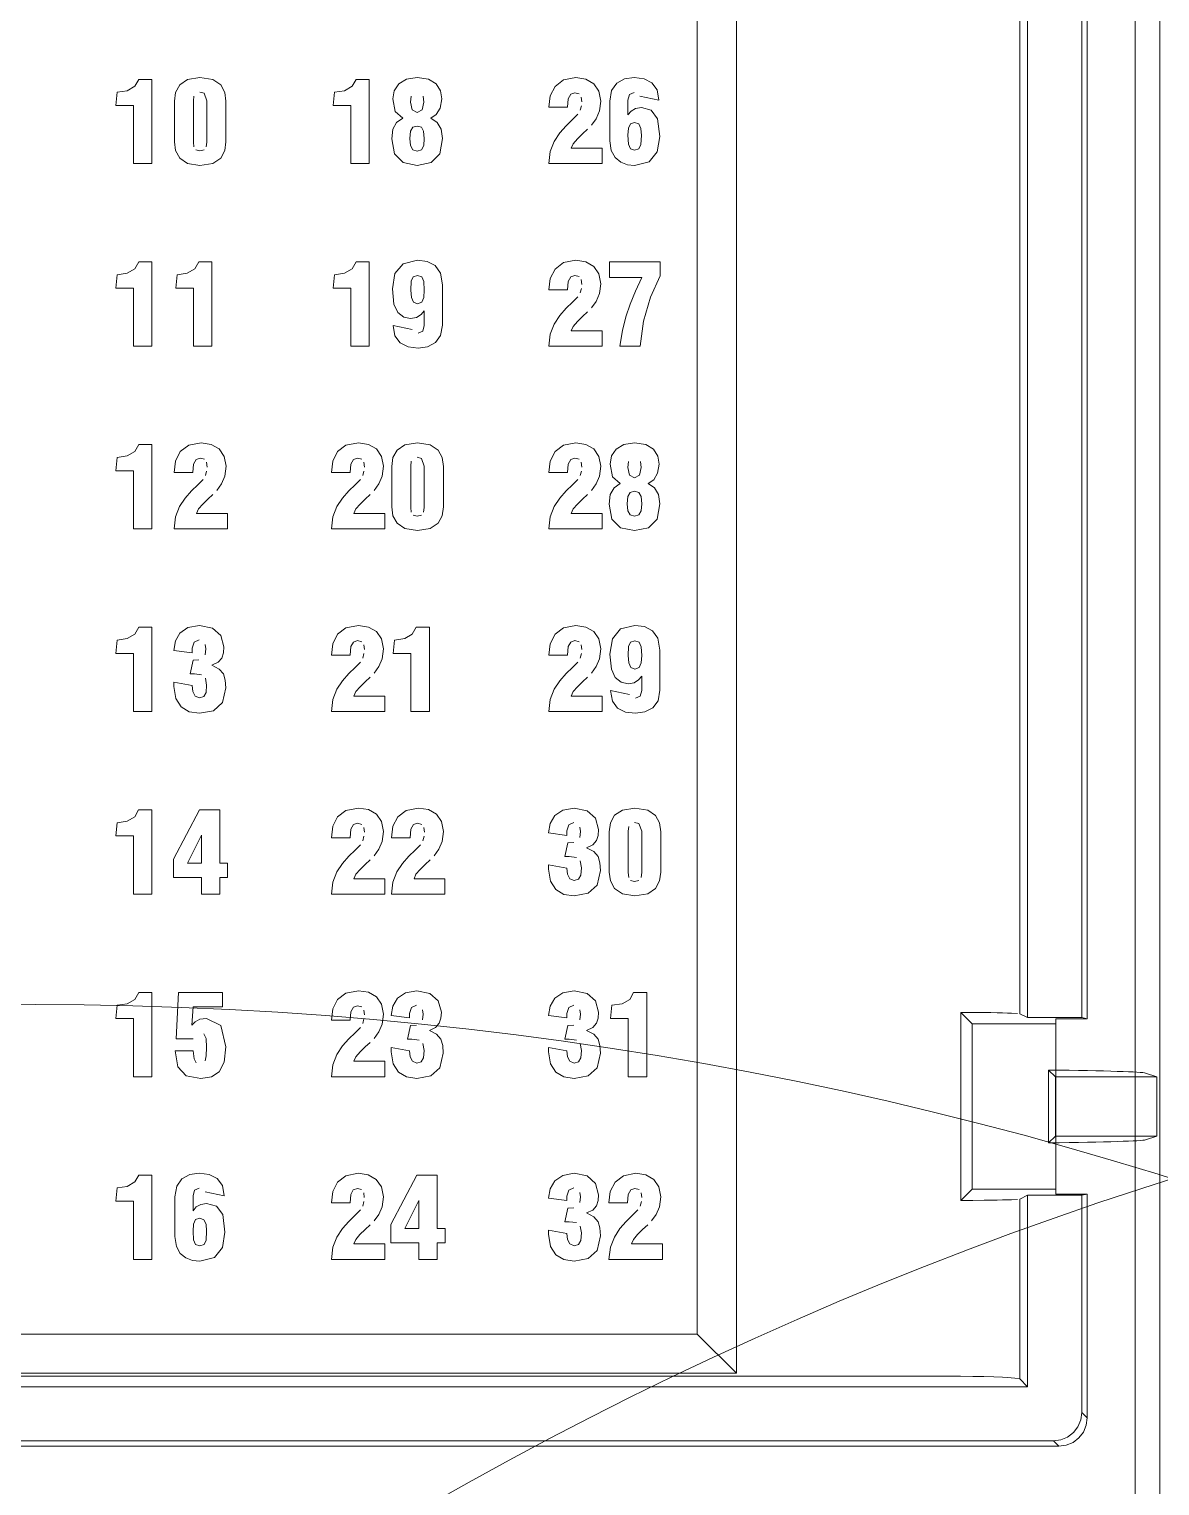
# Model space of a CAD drawing. Header units: millimetres. Extents: x -6000 to 26000, y -6000 to 26000.
# Drawn here: x 139.396 to 142.172, y -4534.939 to -4531.361 of the extents above; entities that cross this region are included whole.
import ezdxf

# ---------------------------------------------------------------- set-up
doc = ezdxf.new("R2010")
doc.units = ezdxf.units.MM
doc.header["$MEASUREMENT"] = 0
doc.layers.add('Чертеж и Рисунок_Ном._пера__7', color=7, linetype='Continuous', lineweight=15)

msp = doc.modelspace()

# ---------------------------------------------------------------- linework, layer by layer
at = {"layer": 'Чертеж и Рисунок_Ном._пера__7', "color": 7, "linetype": 'Continuous', "lineweight": 15}
for p, q in [((142.1117, -4534.9602), (142.1117, -4528.3644)), ((142.1721, -4528.3644), (142.1721, -4534.9602)), ((142.1721, -4528.3644), (142.1721, -4534.9602)), ((142.1721, -4534.9184), (142.1721, -4528.3647)), ((141.8282, -4533.7796), (141.8282, -4529.2135)), ((141.8474, -4533.7892), (141.8474, -4529.2039)), ((141.9801, -4533.7892), (141.9801, -4529.2039)), ((141.9935, -4529.2013), (141.9935, -4533.7919)), ((141.0363, -4534.5664), (141.0363, -4530.6716)), ((141.1327, -4530.768), (141.1327, -4534.6628)), ((141.6834, -4533.7763), (141.7112, -4533.8041)), ((141.6834, -4534.2384), (141.6834, -4533.7763)), ((141.7112, -4534.2105), (141.7112, -4533.8041)), ((141.7112, -4533.8041), (141.917, -4533.8041)), ((141.8474, -4533.7892), (141.8282, -4533.7796)), ((141.9801, -4533.7892), (141.8474, -4533.7892)), ((141.917, -4533.7919), (141.917, -4533.8041)), ((141.9935, -4533.7919), (141.917, -4533.7919)), ((141.917, -4534.2105), (141.917, -4533.8041)), ((141.9935, -4533.7919), (141.9801, -4533.7892)), ((141.899, -4533.9179), (141.899, -4534.0967)), ((141.899, -4533.9179), (141.9157, -4533.9346)), ((141.9157, -4533.9346), (141.9157, -4534.08)), ((142.1648, -4533.9346), (141.9157, -4533.9346)), ((142.1648, -4533.9346), (142.137, -4533.9254)), ((142.1648, -4533.9346), (142.1648, -4534.08)), ((141.899, -4534.0967), (141.9157, -4534.08)), ((141.9157, -4534.08), (142.1648, -4534.08)), ((142.137, -4534.0893), (142.1648, -4534.08)), ((141.6834, -4534.2384), (141.7112, -4534.2105)), ((141.7112, -4534.2105), (141.917, -4534.2105)), ((141.8474, -4534.2255), (141.8282, -4534.235)), ((141.8282, -4534.6767), (141.8282, -4534.235)), ((141.9801, -4534.2255), (141.8474, -4534.2255)), ((141.8474, -4534.6959), (141.8474, -4534.2255)), ((141.917, -4534.2228), (141.917, -4534.2105)), ((141.9935, -4534.2228), (141.917, -4534.2228)), ((141.9935, -4534.2228), (141.9801, -4534.2255)), ((141.9801, -4534.7593), (141.9801, -4534.2255)), ((141.9935, -4534.2228), (141.9935, -4534.7726)), ((137.6648, -4534.5664), (141.0363, -4534.5664)), ((141.0363, -4534.5664), (141.1327, -4534.6628)), ((141.1327, -4534.6628), (137.5684, -4534.6628)), ((136.8537, -4534.6959), (141.8474, -4534.6959)), ((141.6197, -4534.6696), (137.0815, -4534.6696)), ((141.8282, -4534.6767), (141.8474, -4534.6959)), ((141.9935, -4534.7726), (141.9801, -4534.7593)), ((141.9242, -4534.8419), (136.777, -4534.8419)), ((136.7903, -4534.8285), (141.9108, -4534.8285)), ((141.9242, -4534.8419), (141.9108, -4534.8285))]:
    msp.add_line(p, q, dxfattribs=at)
at = {"layer": 'Чертеж и Рисунок_Ном._пера__7', "color": 7, "linetype": 'Continuous', "lineweight": 15, "flags": 128}
for points in [[(139.8153, -4531.4802), (139.7848, -4531.4851)], [(139.847, -4531.4851), (139.8153, -4531.4802)], [(140.3484, -4531.4802), (140.3222, -4531.4844)], [(140.3765, -4531.4845), (140.3484, -4531.4802)], [(140.7379, -4531.4802), (140.7076, -4531.4861)], [(140.7625, -4531.4841), (140.7379, -4531.4802)], [(140.881, -4531.4802), (140.8576, -4531.4836), (140.8386, -4531.4941)], [(140.9056, -4531.4833), (140.881, -4531.4802)], [(140.925, -4531.493), (140.9056, -4531.4833)], [(139.6367, -4531.5124), (139.6118, -4531.5161), (139.6086, -4531.5488), (139.6519, -4531.5488), (139.6519, -4531.6916)], [(139.6554, -4531.5016), (139.6367, -4531.5124)], [(139.6519, -4531.6916), (139.6972, -4531.6916), (139.6972, -4531.4846), (139.6648, -4531.4846), (139.6554, -4531.5016)], [(139.7555, -4531.5166), (139.7525, -4531.5382)], [(139.7656, -4531.4981), (139.7555, -4531.5166)], [(139.7848, -4531.4851), (139.7656, -4531.4981)], [(139.8147, -4531.5158), (139.8253, -4531.5184)], [(139.8253, -4531.5184), (139.8323, -4531.5373), (139.8323, -4531.6389), (139.8308, -4531.6506)], [(139.8665, -4531.4982), (139.847, -4531.4851)], [(139.8764, -4531.5167), (139.8665, -4531.4982)], [(139.8764, -4531.6593), (139.8791, -4531.6377), (139.8791, -4531.5382), (139.8764, -4531.5167)], [(140.1705, -4531.5124), (140.1456, -4531.5161), (140.1423, -4531.5488), (140.1856, -4531.5488), (140.1856, -4531.6916)], [(140.1891, -4531.5016), (140.1705, -4531.5124)], [(140.1856, -4531.6916), (140.231, -4531.6916), (140.231, -4531.4846), (140.1986, -4531.4846), (140.1891, -4531.5016)], [(140.2921, -4531.5124), (140.2884, -4531.5326), (140.2945, -4531.5636)], [(140.3222, -4531.4844), (140.3034, -4531.4957), (140.2921, -4531.5124)], [(140.3952, -4531.4959), (140.3765, -4531.4845)], [(140.4055, -4531.5127), (140.3952, -4531.4959)], [(140.4088, -4531.5326), (140.4055, -4531.5127)], [(140.687, -4531.5019), (140.6753, -4531.5251)], [(140.7076, -4531.4861), (140.687, -4531.5019)], [(140.7256, -4531.521), (140.7358, -4531.5176)], [(140.7358, -4531.5176), (140.7461, -4531.5204)], [(140.782, -4531.4954), (140.7625, -4531.4841)], [(140.7948, -4531.5135), (140.782, -4531.4954)], [(140.7994, -4531.5379), (140.7948, -4531.5135)], [(140.8259, -4531.512), (140.8212, -4531.5379), (140.8212, -4531.6354), (140.8248, -4531.6597)], [(140.8386, -4531.4941), (140.8259, -4531.512)], [(140.8696, -4531.5219), (140.881, -4531.517)], [(140.8956, -4531.5262), (140.9422, -4531.5359), (140.9377, -4531.5103)], [(140.9377, -4531.5103), (140.925, -4531.493)], [(139.7525, -4531.5382), (139.7525, -4531.6377), (139.7555, -4531.6594), (139.7656, -4531.678)], [(139.8004, -4531.6506), (139.7994, -4531.6389), (139.7994, -4531.5373), (139.8004, -4531.5256)], [(140.3361, -4531.5595), (140.3319, -4531.5406), (140.3338, -4531.5262)], [(140.3633, -4531.5262), (140.3652, -4531.5406), (140.361, -4531.5595)], [(140.4052, -4531.5551), (140.4088, -4531.5326)], [(140.6753, -4531.5251), (140.6717, -4531.5529), (140.7176, -4531.5529), (140.7195, -4531.5323), (140.7256, -4531.521)], [(140.7517, -4531.5495), (140.7487, -4531.5606)], [(140.7512, -4531.5281), (140.7526, -4531.5397)], [(140.7963, -4531.5622), (140.7994, -4531.5379)], [(140.866, -4531.5721), (140.866, -4531.5359), (140.8696, -4531.5219)], [(140.8992, -4531.5541), (140.8847, -4531.5566)], [(140.9234, -4531.5606), (140.8992, -4531.5541)], [(140.3131, -4531.5797), (140.2982, -4531.5909), (140.2891, -4531.6073)], [(140.2945, -4531.5636), (140.3131, -4531.5797)], [(140.361, -4531.5595), (140.3484, -4531.5659), (140.3361, -4531.5595)], [(140.382, -4531.5797), (140.3956, -4531.5708)], [(140.3976, -4531.5909), (140.382, -4531.5797)], [(140.3956, -4531.5708), (140.4052, -4531.5551)], [(140.7299, -4531.5834), (140.7146, -4531.5984)], [(140.7429, -4531.5703), (140.7299, -4531.5834)], [(140.7765, -4531.5974), (140.7882, -4531.5813)], [(140.7882, -4531.5813), (140.7963, -4531.5622)], [(140.8847, -4531.5566), (140.8738, -4531.5629), (140.866, -4531.5721)], [(140.866, -4531.6221), (140.8671, -4531.6049), (140.872, -4531.5941), (140.8822, -4531.5903), (140.8926, -4531.5941)], [(140.9387, -4531.5813), (140.9234, -4531.5606)], [(140.9379, -4531.6628), (140.944, -4531.6248), (140.9387, -4531.5813)], [(140.2891, -4531.6073), (140.286, -4531.6307), (140.293, -4531.6676)], [(140.3308, -4531.6301), (140.3323, -4531.612)], [(140.3323, -4531.612), (140.3377, -4531.6022), (140.3484, -4531.5992)], [(140.3484, -4531.5992), (140.359, -4531.6022)], [(140.359, -4531.6022), (140.3645, -4531.6121), (140.3661, -4531.6301)], [(140.4074, -4531.6072), (140.3976, -4531.5909)], [(140.4038, -4531.6675), (140.4108, -4531.6301), (140.4074, -4531.6072)], [(140.699, -4531.616), (140.6852, -4531.637)], [(140.7146, -4531.5984), (140.699, -4531.616)], [(140.7419, -4531.6308), (140.7546, -4531.6185)], [(140.7546, -4531.6185), (140.767, -4531.6071)], [(140.8672, -4531.6438), (140.866, -4531.6221)], [(140.8926, -4531.5941), (140.8978, -4531.6051)], [(140.8978, -4531.6051), (140.8992, -4531.6224)], [(140.8992, -4531.6224), (140.8979, -4531.6443)], [(139.8253, -4531.6579), (139.8147, -4531.6604), (139.8049, -4531.6579)], [(139.8665, -4531.6779), (139.8764, -4531.6593)], [(140.3323, -4531.6473), (140.3308, -4531.6301)], [(140.3377, -4531.6574), (140.3323, -4531.6473)], [(140.3593, -4531.6574), (140.3484, -4531.6607), (140.3377, -4531.6574)], [(140.3647, -4531.6473), (140.3593, -4531.6574)], [(140.3661, -4531.6301), (140.3647, -4531.6473)], [(140.6717, -4531.6916), (140.803, -4531.6916), (140.803, -4531.6536), (140.727, -4531.6536), (140.7318, -4531.6428)], [(140.6754, -4531.662), (140.6717, -4531.6916)], [(140.6852, -4531.637), (140.6754, -4531.662)], [(140.7318, -4531.6428), (140.7419, -4531.6308)], [(140.8248, -4531.6597), (140.8344, -4531.6769)], [(140.8721, -4531.6551), (140.8672, -4531.6438)], [(140.8822, -4531.6583), (140.8721, -4531.6551)], [(140.8928, -4531.6553), (140.8822, -4531.6583)], [(140.8979, -4531.6443), (140.8928, -4531.6553)], [(139.7656, -4531.678), (139.7848, -4531.6911)], [(139.7848, -4531.6911), (139.8153, -4531.696)], [(139.8153, -4531.696), (139.847, -4531.6911)], [(139.847, -4531.6911), (139.8665, -4531.6779)], [(140.293, -4531.6676), (140.3139, -4531.6891)], [(140.3139, -4531.6891), (140.3484, -4531.696)], [(140.3484, -4531.696), (140.3829, -4531.6891)], [(140.3829, -4531.6891), (140.4038, -4531.6675)], [(140.8344, -4531.6769), (140.8483, -4531.6882), (140.8648, -4531.6942), (140.8822, -4531.696)], [(140.8822, -4531.696), (140.9181, -4531.6873)], [(140.9181, -4531.6873), (140.9379, -4531.6628)], [(139.6519, -4532.1402), (139.6972, -4532.1402), (139.6972, -4531.9332), (139.6648, -4531.9332), (139.6554, -4531.9501)], [(139.7994, -4532.1402), (139.8447, -4532.1402), (139.8447, -4531.9332), (139.8123, -4531.9332), (139.8029, -4531.9501)], [(140.1856, -4532.1402), (140.231, -4532.1402), (140.231, -4531.9332), (140.1986, -4531.9332), (140.1891, -4531.9501)], [(140.3493, -4531.9288), (140.3138, -4531.9374), (140.2941, -4531.9616)], [(140.373, -4531.9317), (140.3493, -4531.9288)], [(140.4059, -4531.9604), (140.3925, -4531.9417), (140.373, -4531.9317)], [(140.7076, -4531.9346), (140.687, -4531.9505)], [(140.7379, -4531.9288), (140.7076, -4531.9346)], [(140.7625, -4531.9326), (140.7379, -4531.9288)], [(140.782, -4531.9439), (140.7625, -4531.9326)], [(140.7948, -4531.9621), (140.782, -4531.9439)], [(140.9215, -4532.02), (140.9455, -4531.9676), (140.9455, -4531.9332), (140.8206, -4531.9332), (140.8206, -4531.9712), (140.9004, -4531.9712), (140.8846, -4532.0051)], [(139.6367, -4531.9609), (139.6118, -4531.9647), (139.6086, -4531.9974), (139.6519, -4531.9974), (139.6519, -4532.1402)], [(139.6554, -4531.9501), (139.6367, -4531.9609)], [(139.7842, -4531.9609), (139.7593, -4531.9647), (139.7561, -4531.9974), (139.7994, -4531.9974), (139.7994, -4532.1402)], [(139.8029, -4531.9501), (139.7842, -4531.9609)], [(140.1705, -4531.9609), (140.1456, -4531.9647), (140.1423, -4531.9974), (140.1856, -4531.9974), (140.1856, -4532.1402)], [(140.1891, -4531.9501), (140.1705, -4531.9609)], [(140.2941, -4531.9616), (140.2881, -4531.9994), (140.2916, -4532.0365)], [(140.3328, -4532.0027), (140.334, -4531.9807)], [(140.334, -4531.9807), (140.3389, -4531.9696)], [(140.3389, -4531.9696), (140.3493, -4531.9665)], [(140.3493, -4531.9665), (140.3596, -4531.9697)], [(140.3596, -4531.9697), (140.3647, -4531.981)], [(140.3647, -4531.981), (140.3661, -4532.0027)], [(140.4061, -4532.1138), (140.4108, -4532.0881), (140.4108, -4531.9897), (140.4059, -4531.9604)], [(140.6753, -4531.9736), (140.6717, -4532.0015), (140.7176, -4532.0015), (140.7195, -4531.9808), (140.7256, -4531.9696)], [(140.687, -4531.9505), (140.6753, -4531.9736)], [(140.7256, -4531.9696), (140.7358, -4531.9662)], [(140.7358, -4531.9662), (140.7461, -4531.9689)], [(140.7512, -4531.9766), (140.7526, -4531.9882)], [(140.7994, -4531.9865), (140.7948, -4531.9621)], [(140.3343, -4532.0203), (140.3328, -4532.0027)], [(140.3661, -4532.0027), (140.3647, -4532.0203)], [(140.7429, -4532.0189), (140.7299, -4532.032)], [(140.7517, -4531.998), (140.7487, -4532.0091)], [(140.7882, -4532.0299), (140.7963, -4532.0108)], [(140.7963, -4532.0108), (140.7994, -4531.9865)], [(140.8846, -4532.0051), (140.8714, -4532.0364)], [(140.9045, -4532.0783), (140.9215, -4532.02)], [(140.2916, -4532.0365), (140.3013, -4532.0569)], [(140.3493, -4532.0359), (140.3394, -4532.0318), (140.3343, -4532.0203)], [(140.3596, -4532.0318), (140.3493, -4532.0359)], [(140.3582, -4532.0624), (140.3661, -4532.053), (140.3661, -4532.0889), (140.3623, -4532.1029)], [(140.3647, -4532.0203), (140.3596, -4532.0318)], [(140.7146, -4532.047), (140.699, -4532.0646)], [(140.7299, -4532.032), (140.7146, -4532.047)], [(140.7546, -4532.0671), (140.767, -4532.0556)], [(140.7765, -4532.046), (140.7882, -4532.0299)], [(140.8714, -4532.0364), (140.8607, -4532.0677)], [(140.2895, -4532.0889), (140.2941, -4532.1145), (140.3068, -4532.1318)], [(140.3362, -4532.0987), (140.2895, -4532.0889)], [(140.3013, -4532.0569), (140.3154, -4532.0685)], [(140.3154, -4532.0685), (140.3325, -4532.0722)], [(140.3325, -4532.0722), (140.3472, -4532.0694)], [(140.3472, -4532.0694), (140.3582, -4532.0624)], [(140.6717, -4532.1402), (140.803, -4532.1402), (140.803, -4532.1022), (140.727, -4532.1022), (140.7318, -4532.0913)], [(140.6852, -4532.0856), (140.6754, -4532.1105)], [(140.699, -4532.0646), (140.6852, -4532.0856)], [(140.7318, -4532.0913), (140.7419, -4532.0793)], [(140.7419, -4532.0793), (140.7546, -4532.0671)], [(140.8607, -4532.0677), (140.8523, -4532.1015)], [(140.896, -4532.1402), (140.9045, -4532.0783)], [(140.3623, -4532.1029), (140.3508, -4532.1078)], [(140.3933, -4532.1313), (140.4061, -4532.1138)], [(140.6754, -4532.1105), (140.6717, -4532.1402)], [(140.8523, -4532.1015), (140.8463, -4532.1402), (140.896, -4532.1402)], [(140.3068, -4532.1318), (140.3262, -4532.1415)], [(140.3262, -4532.1415), (140.3508, -4532.1446), (140.3742, -4532.1414)], [(140.3742, -4532.1414), (140.3933, -4532.1313)], [(139.8179, -4532.3773), (139.7876, -4532.3832)], [(139.8425, -4532.3812), (139.8179, -4532.3773)], [(140.2042, -4532.3773), (140.1738, -4532.3832)], [(140.2288, -4532.3812), (140.2042, -4532.3773)], [(140.349, -4532.3773), (140.3186, -4532.3822)], [(140.3807, -4532.3822), (140.349, -4532.3773)], [(140.7379, -4532.3773), (140.7076, -4532.3832)], [(140.7625, -4532.3812), (140.7379, -4532.3773)], [(140.8822, -4532.3773), (140.8559, -4532.3815)], [(140.9102, -4532.3816), (140.8822, -4532.3773)], [(139.6367, -4532.4095), (139.6118, -4532.4133), (139.6086, -4532.4459), (139.6519, -4532.4459), (139.6519, -4532.5887)], [(139.6554, -4532.3987), (139.6367, -4532.4095)], [(139.6519, -4532.5887), (139.6972, -4532.5887), (139.6972, -4532.3817), (139.6648, -4532.3817), (139.6554, -4532.3987)], [(139.767, -4532.399), (139.7553, -4532.4222)], [(139.7876, -4532.3832), (139.767, -4532.399)], [(139.862, -4532.3925), (139.8425, -4532.3812)], [(139.8748, -4532.4106), (139.862, -4532.3925)], [(139.8794, -4532.435), (139.8748, -4532.4106)], [(140.1533, -4532.399), (140.1416, -4532.4222)], [(140.1738, -4532.3832), (140.1533, -4532.399)], [(140.2483, -4532.3925), (140.2288, -4532.3812)], [(140.2611, -4532.4106), (140.2483, -4532.3925)], [(140.2657, -4532.435), (140.2611, -4532.4106)], [(140.2994, -4532.3952), (140.2892, -4532.4137)], [(140.3186, -4532.3822), (140.2994, -4532.3952)], [(140.3484, -4532.413), (140.359, -4532.4155)], [(140.4003, -4532.3953), (140.3807, -4532.3822)], [(140.4102, -4532.4138), (140.4003, -4532.3953)], [(140.687, -4532.399), (140.6753, -4532.4222)], [(140.7076, -4532.3832), (140.687, -4532.399)], [(140.782, -4532.3925), (140.7625, -4532.3812)], [(140.7948, -4532.4106), (140.782, -4532.3925)], [(140.7994, -4532.435), (140.7948, -4532.4106)], [(140.8259, -4532.4095), (140.8221, -4532.4297), (140.8283, -4532.4607)], [(140.8559, -4532.3815), (140.8371, -4532.3928), (140.8259, -4532.4095)], [(140.9289, -4532.393), (140.9102, -4532.3816)], [(140.9393, -4532.4098), (140.9289, -4532.393)], [(140.9425, -4532.4297), (140.9393, -4532.4098)], [(139.7553, -4532.4222), (139.7517, -4532.4501), (139.7976, -4532.4501), (139.7996, -4532.4294), (139.8056, -4532.4181)], [(139.8056, -4532.4181), (139.8159, -4532.4147)], [(139.8159, -4532.4147), (139.8261, -4532.4175)], [(139.8317, -4532.4466), (139.8287, -4532.4577)], [(139.8312, -4532.4252), (139.8326, -4532.4368)], [(139.8763, -4532.4593), (139.8794, -4532.435)], [(140.1416, -4532.4222), (140.1379, -4532.4501), (140.1838, -4532.4501), (140.1858, -4532.4294), (140.1919, -4532.4181)], [(140.1919, -4532.4181), (140.2021, -4532.4147)], [(140.2021, -4532.4147), (140.2124, -4532.4175)], [(140.218, -4532.4466), (140.215, -4532.4577)], [(140.2175, -4532.4252), (140.2189, -4532.4368)], [(140.2626, -4532.4593), (140.2657, -4532.435)], [(140.2892, -4532.4137), (140.2863, -4532.4353)], [(140.2863, -4532.4353), (140.2863, -4532.5349), (140.2892, -4532.5565), (140.2994, -4532.5751)], [(140.3342, -4532.5477), (140.3331, -4532.536), (140.3331, -4532.4345), (140.3342, -4532.4227)], [(140.359, -4532.4155), (140.3661, -4532.4345), (140.3661, -4532.536), (140.3645, -4532.5477)], [(140.4102, -4532.5564), (140.4129, -4532.5349), (140.4129, -4532.4353), (140.4102, -4532.4138)], [(140.6753, -4532.4222), (140.6717, -4532.4501), (140.7176, -4532.4501), (140.7195, -4532.4294), (140.7256, -4532.4181)], [(140.7256, -4532.4181), (140.7358, -4532.4147)], [(140.7358, -4532.4147), (140.7461, -4532.4175)], [(140.7517, -4532.4466), (140.7487, -4532.4577)], [(140.7512, -4532.4252), (140.7526, -4532.4368)], [(140.7963, -4532.4593), (140.7994, -4532.435)], [(140.8698, -4532.4566), (140.8657, -4532.4377), (140.8676, -4532.4233)], [(140.8971, -4532.4233), (140.8989, -4532.4377), (140.8948, -4532.4566)], [(140.9389, -4532.4522), (140.9425, -4532.4297)], [(139.81, -4532.4805), (139.7947, -4532.4955)], [(139.8229, -4532.4674), (139.81, -4532.4805)], [(139.8565, -4532.4945), (139.8682, -4532.4784)], [(139.8682, -4532.4784), (139.8763, -4532.4593)], [(140.1962, -4532.4805), (140.1809, -4532.4955)], [(140.2092, -4532.4674), (140.1962, -4532.4805)], [(140.2427, -4532.4945), (140.2545, -4532.4784)], [(140.2545, -4532.4784), (140.2626, -4532.4593)], [(140.7299, -4532.4805), (140.7146, -4532.4955)], [(140.7429, -4532.4674), (140.7299, -4532.4805)], [(140.7765, -4532.4945), (140.7882, -4532.4784)], [(140.7882, -4532.4784), (140.7963, -4532.4593)], [(140.8468, -4532.4769), (140.832, -4532.488), (140.8228, -4532.5044)], [(140.8283, -4532.4607), (140.8468, -4532.4769)], [(140.8948, -4532.4566), (140.8822, -4532.463), (140.8698, -4532.4566)], [(140.9157, -4532.4769), (140.9294, -4532.468)], [(140.9313, -4532.488), (140.9157, -4532.4769)], [(140.9294, -4532.468), (140.9389, -4532.4522)], [(139.779, -4532.5132), (139.7652, -4532.5341)], [(139.7947, -4532.4955), (139.779, -4532.5132)], [(139.8219, -4532.5279), (139.8346, -4532.5157)], [(139.8346, -4532.5157), (139.847, -4532.5042)], [(140.1652, -4532.5132), (140.1515, -4532.5341)], [(140.1809, -4532.4955), (140.1652, -4532.5132)], [(140.2082, -4532.5279), (140.2208, -4532.5157)], [(140.2208, -4532.5157), (140.2333, -4532.5042)], [(140.699, -4532.5132), (140.6852, -4532.5341)], [(140.7146, -4532.4955), (140.699, -4532.5132)], [(140.7419, -4532.5279), (140.7546, -4532.5157)], [(140.7546, -4532.5157), (140.767, -4532.5042)], [(140.8228, -4532.5044), (140.8198, -4532.5278), (140.8268, -4532.5647)], [(140.8645, -4532.5272), (140.866, -4532.5091)], [(140.866, -4532.5091), (140.8714, -4532.4993), (140.8822, -4532.4963)], [(140.8822, -4532.4963), (140.8928, -4532.4993)], [(140.8928, -4532.4993), (140.8983, -4532.5092), (140.8998, -4532.5272)], [(140.9411, -4532.5043), (140.9313, -4532.488)], [(140.9376, -4532.5646), (140.9446, -4532.5272), (140.9411, -4532.5043)], [(139.7517, -4532.5887), (139.883, -4532.5887), (139.883, -4532.5508), (139.807, -4532.5508), (139.8118, -4532.5399)], [(139.7652, -4532.5341), (139.7554, -4532.5591)], [(139.8118, -4532.5399), (139.8219, -4532.5279)], [(140.1379, -4532.5887), (140.2692, -4532.5887), (140.2692, -4532.5508), (140.1933, -4532.5508), (140.1981, -4532.5399)], [(140.1515, -4532.5341), (140.1416, -4532.5591)], [(140.1981, -4532.5399), (140.2082, -4532.5279)], [(140.359, -4532.555), (140.3484, -4532.5575), (140.3387, -4532.555)], [(140.4003, -4532.575), (140.4102, -4532.5564)], [(140.6717, -4532.5887), (140.803, -4532.5887), (140.803, -4532.5508), (140.727, -4532.5508), (140.7318, -4532.5399)], [(140.6852, -4532.5341), (140.6754, -4532.5591)], [(140.7318, -4532.5399), (140.7419, -4532.5279)], [(140.866, -4532.5444), (140.8645, -4532.5272)], [(140.8714, -4532.5545), (140.866, -4532.5444)], [(140.893, -4532.5545), (140.8822, -4532.5578), (140.8714, -4532.5545)], [(140.8984, -4532.5444), (140.893, -4532.5545)], [(140.8998, -4532.5272), (140.8984, -4532.5444)], [(139.7554, -4532.5591), (139.7517, -4532.5887)], [(140.1416, -4532.5591), (140.1379, -4532.5887)], [(140.2994, -4532.5751), (140.3186, -4532.5882)], [(140.3186, -4532.5882), (140.349, -4532.5931)], [(140.349, -4532.5931), (140.3807, -4532.5882)], [(140.3807, -4532.5882), (140.4003, -4532.575)], [(140.6754, -4532.5591), (140.6717, -4532.5887)], [(140.8268, -4532.5647), (140.8477, -4532.5862)], [(140.8477, -4532.5862), (140.8822, -4532.5931)], [(140.8822, -4532.5931), (140.9167, -4532.5862)], [(140.9167, -4532.5862), (140.9376, -4532.5646)], [(139.6519, -4533.0373), (139.6972, -4533.0373), (139.6972, -4532.8303), (139.6648, -4532.8303), (139.6554, -4532.8472)], [(139.7858, -4532.8309), (139.7662, -4532.8445)], [(139.8144, -4532.8259), (139.7858, -4532.8309)], [(139.8457, -4532.8326), (139.8144, -4532.8259)], [(139.8666, -4532.8509), (139.8457, -4532.8326)], [(140.1738, -4532.8317), (140.1533, -4532.8476)], [(140.2042, -4532.8259), (140.1738, -4532.8317)], [(140.2288, -4532.8298), (140.2042, -4532.8259)], [(140.2483, -4532.8411), (140.2288, -4532.8298)], [(140.2611, -4532.8592), (140.2483, -4532.8411)], [(140.3331, -4533.0373), (140.3785, -4533.0373), (140.3785, -4532.8303), (140.3461, -4532.8303), (140.3366, -4532.8472)], [(140.7076, -4532.8317), (140.687, -4532.8476)], [(140.7379, -4532.8259), (140.7076, -4532.8317)], [(140.7625, -4532.8298), (140.7379, -4532.8259)], [(140.782, -4532.8411), (140.7625, -4532.8298)], [(140.7948, -4532.8592), (140.782, -4532.8411)], [(140.883, -4532.8259), (140.8475, -4532.8345), (140.8279, -4532.8587)], [(140.9067, -4532.8288), (140.883, -4532.8259)], [(140.9396, -4532.8575), (140.9263, -4532.8388), (140.9067, -4532.8288)], [(139.6367, -4532.858), (139.6118, -4532.8618), (139.6086, -4532.8945), (139.6519, -4532.8945), (139.6519, -4533.0373)], [(139.6554, -4532.8472), (139.6367, -4532.858)], [(139.7662, -4532.8445), (139.755, -4532.864), (139.7514, -4532.8871), (139.7961, -4532.893)], [(139.7961, -4532.893), (139.7961, -4532.8818), (139.8008, -4532.867)], [(139.8008, -4532.867), (139.8135, -4532.8615)], [(139.8278, -4532.8729), (139.8294, -4532.8836), (139.8278, -4532.8979)], [(139.8741, -4532.8786), (139.8666, -4532.8509)], [(139.873, -4532.8931), (139.8741, -4532.8786)], [(140.1416, -4532.8707), (140.1379, -4532.8986), (140.1838, -4532.8986), (140.1858, -4532.878), (140.1919, -4532.8667)], [(140.1533, -4532.8476), (140.1416, -4532.8707)], [(140.1919, -4532.8667), (140.2021, -4532.8633)], [(140.2021, -4532.8633), (140.2124, -4532.866)], [(140.2175, -4532.8737), (140.2189, -4532.8854)], [(140.2657, -4532.8836), (140.2611, -4532.8592)], [(140.318, -4532.858), (140.2931, -4532.8618), (140.2898, -4532.8945), (140.3331, -4532.8945), (140.3331, -4533.0373)], [(140.3366, -4532.8472), (140.318, -4532.858)], [(140.6753, -4532.8707), (140.6717, -4532.8986), (140.7176, -4532.8986), (140.7195, -4532.878), (140.7256, -4532.8667)], [(140.687, -4532.8476), (140.6753, -4532.8707)], [(140.7256, -4532.8667), (140.7358, -4532.8633)], [(140.7358, -4532.8633), (140.7461, -4532.866)], [(140.7512, -4532.8737), (140.7526, -4532.8854)], [(140.7994, -4532.8836), (140.7948, -4532.8592)], [(140.8279, -4532.8587), (140.8218, -4532.8966), (140.8253, -4532.9336)], [(140.8666, -4532.8998), (140.8677, -4532.8779)], [(140.8677, -4532.8779), (140.8726, -4532.8667)], [(140.8726, -4532.8667), (140.883, -4532.8636)], [(140.883, -4532.8636), (140.8933, -4532.8668)], [(140.8933, -4532.8668), (140.8984, -4532.8781)], [(140.8984, -4532.8781), (140.8998, -4532.8998)], [(140.9399, -4533.0109), (140.9446, -4532.9852), (140.9446, -4532.8868), (140.9396, -4532.8575)], [(139.8128, -4532.9105), (139.7985, -4532.9116), (139.7914, -4532.9448), (139.8017, -4532.9448), (139.8194, -4532.9471)], [(139.8597, -4532.9163), (139.8687, -4532.9059)], [(139.8687, -4532.9059), (139.873, -4532.8931)], [(140.218, -4532.8951), (140.215, -4532.9062)], [(140.2545, -4532.927), (140.2626, -4532.9079)], [(140.2626, -4532.9079), (140.2657, -4532.8836)], [(140.7517, -4532.8951), (140.7487, -4532.9062)], [(140.7882, -4532.927), (140.7963, -4532.9079)], [(140.7963, -4532.9079), (140.7994, -4532.8836)], [(140.868, -4532.9174), (140.8666, -4532.8998)], [(140.8998, -4532.8998), (140.8984, -4532.9174)], [(139.8447, -4532.9233), (139.8597, -4532.9163)], [(139.8624, -4532.933), (139.8447, -4532.9233)], [(139.8727, -4532.945), (139.8624, -4532.933)], [(139.8774, -4532.9603), (139.8727, -4532.945)], [(140.1809, -4532.9441), (140.1652, -4532.9617)], [(140.1962, -4532.9291), (140.1809, -4532.9441)], [(140.2092, -4532.916), (140.1962, -4532.9291)], [(140.2427, -4532.9431), (140.2545, -4532.927)], [(140.7146, -4532.9441), (140.699, -4532.9617)], [(140.7299, -4532.9291), (140.7146, -4532.9441)], [(140.7429, -4532.916), (140.7299, -4532.9291)], [(140.7765, -4532.9431), (140.7882, -4532.927)], [(140.8253, -4532.9336), (140.835, -4532.9541)], [(140.883, -4532.9331), (140.8731, -4532.9289), (140.868, -4532.9174)], [(140.8933, -4532.9289), (140.883, -4532.9331)], [(140.892, -4532.9596), (140.8998, -4532.9501), (140.8998, -4532.9861), (140.896, -4533)], [(140.8984, -4532.9174), (140.8933, -4532.9289)], [(139.7977, -4532.9883), (139.7961, -4532.9734), (139.7514, -4532.9654), (139.7514, -4532.9757), (139.756, -4533.0054)], [(139.8317, -4532.9725), (139.8302, -4532.9907), (139.8246, -4533.0007)], [(139.8289, -4532.9555), (139.8317, -4532.9725)], [(139.8707, -4533.0151), (139.8786, -4532.9793)], [(139.8786, -4532.9793), (139.8774, -4532.9603)], [(140.1515, -4532.9827), (140.1416, -4533.0076)], [(140.1652, -4532.9617), (140.1515, -4532.9827)], [(140.1981, -4532.9885), (140.2082, -4532.9764)], [(140.2082, -4532.9764), (140.2208, -4532.9642)], [(140.2208, -4532.9642), (140.2333, -4532.9527)], [(140.6852, -4532.9827), (140.6754, -4533.0076)], [(140.699, -4532.9617), (140.6852, -4532.9827)], [(140.7318, -4532.9885), (140.7419, -4532.9764)], [(140.7419, -4532.9764), (140.7546, -4532.9642)], [(140.7546, -4532.9642), (140.767, -4532.9527)], [(140.8233, -4532.9861), (140.8278, -4533.0116), (140.8405, -4533.0289)], [(140.8699, -4532.9958), (140.8233, -4532.9861)], [(140.835, -4532.9541), (140.8491, -4532.9656)], [(140.8491, -4532.9656), (140.8663, -4532.9693)], [(140.8663, -4532.9693), (140.881, -4532.9665)], [(140.881, -4532.9665), (140.892, -4532.9596)], [(139.756, -4533.0054), (139.769, -4533.0259)], [(139.8033, -4532.9994), (139.7977, -4532.9883)], [(139.8138, -4533.0037), (139.8033, -4532.9994)], [(139.8246, -4533.0007), (139.8138, -4533.0037)], [(139.8485, -4533.0353), (139.8707, -4533.0151)], [(140.1379, -4533.0373), (140.2692, -4533.0373), (140.2692, -4532.9993), (140.1933, -4532.9993), (140.1981, -4532.9885)], [(140.1416, -4533.0076), (140.1379, -4533.0373)], [(140.6717, -4533.0373), (140.803, -4533.0373), (140.803, -4532.9993), (140.727, -4532.9993), (140.7318, -4532.9885)], [(140.6754, -4533.0076), (140.6717, -4533.0373)], [(140.896, -4533), (140.8845, -4533.0049)], [(140.927, -4533.0285), (140.9399, -4533.0109)], [(139.769, -4533.0259), (139.7888, -4533.0379)], [(139.7888, -4533.0379), (139.8138, -4533.0417)], [(139.8138, -4533.0417), (139.8485, -4533.0353)], [(140.8405, -4533.0289), (140.8599, -4533.0387)], [(140.8599, -4533.0387), (140.8845, -4533.0417), (140.9079, -4533.0385)], [(140.9079, -4533.0385), (140.927, -4533.0285)], [(139.6366, -4533.3066), (139.6117, -4533.3104), (139.6084, -4533.343), (139.6517, -4533.343), (139.6517, -4533.4858)], [(139.6552, -4533.2958), (139.6366, -4533.3066)], [(139.6517, -4533.4858), (139.697, -4533.4858), (139.697, -4533.2789), (139.6647, -4533.2789), (139.6552, -4533.2958)], [(140.1533, -4533.2961), (140.1416, -4533.3193)], [(140.1738, -4533.2803), (140.1533, -4533.2961)], [(140.2042, -4533.2744), (140.1738, -4533.2803)], [(140.2288, -4533.2783), (140.2042, -4533.2744)], [(140.2483, -4533.2896), (140.2288, -4533.2783)], [(140.2611, -4533.3077), (140.2483, -4533.2896)], [(140.2657, -4533.3321), (140.2611, -4533.3077)], [(140.3008, -4533.2961), (140.2891, -4533.3193)], [(140.3213, -4533.2803), (140.3008, -4533.2961)], [(140.3517, -4533.2744), (140.3213, -4533.2803)], [(140.3763, -4533.2783), (140.3517, -4533.2744)], [(140.3958, -4533.2896), (140.3763, -4533.2783)], [(140.4086, -4533.3077), (140.3958, -4533.2896)], [(140.4132, -4533.3321), (140.4086, -4533.3077)], [(140.6862, -4533.293), (140.6749, -4533.3126), (140.6714, -4533.3357), (140.7161, -4533.3416)], [(140.7058, -4533.2795), (140.6862, -4533.293)], [(140.7344, -4533.2744), (140.7058, -4533.2795)], [(140.7657, -4533.2811), (140.7344, -4533.2744)], [(140.7866, -4533.2995), (140.7657, -4533.2811)], [(140.7941, -4533.3272), (140.7866, -4533.2995)], [(140.8331, -4533.2923), (140.823, -4533.3109)], [(140.8523, -4533.2793), (140.8331, -4533.2923)], [(140.8828, -4533.2744), (140.8523, -4533.2793)], [(140.9145, -4533.2794), (140.8828, -4533.2744)], [(140.934, -4533.2924), (140.9145, -4533.2794)], [(140.9439, -4533.3109), (140.934, -4533.2924)], [(140.1416, -4533.3193), (140.1379, -4533.3472), (140.1838, -4533.3472), (140.1858, -4533.3265), (140.1919, -4533.3152)], [(140.1919, -4533.3152), (140.2021, -4533.3118)], [(140.2021, -4533.3118), (140.2124, -4533.3146)], [(140.218, -4533.3437), (140.215, -4533.3548)], [(140.2175, -4533.3223), (140.2189, -4533.3339)], [(140.2626, -4533.3564), (140.2657, -4533.3321)], [(140.2891, -4533.3193), (140.2854, -4533.3472), (140.3313, -4533.3472), (140.3333, -4533.3265), (140.3394, -4533.3152)], [(140.3394, -4533.3152), (140.3496, -4533.3118)], [(140.3496, -4533.3118), (140.3599, -4533.3146)], [(140.3655, -4533.3437), (140.3625, -4533.3548)], [(140.365, -4533.3223), (140.3664, -4533.3339)], [(140.4101, -4533.3564), (140.4132, -4533.3321)], [(140.7161, -4533.3416), (140.7161, -4533.3304), (140.7208, -4533.3156)], [(140.7208, -4533.3156), (140.7335, -4533.3101)], [(140.7478, -4533.3215), (140.7494, -4533.3321), (140.7478, -4533.3465)], [(140.7887, -4533.3545), (140.793, -4533.3416)], [(140.793, -4533.3416), (140.7941, -4533.3272)], [(140.823, -4533.3109), (140.82, -4533.3325)], [(140.82, -4533.3325), (140.82, -4533.432), (140.823, -4533.4536), (140.8331, -4533.4722)], [(140.8679, -4533.4449), (140.8669, -4533.4331), (140.8669, -4533.3316), (140.8679, -4533.3198)], [(140.8822, -4533.3101), (140.8928, -4533.3126)], [(140.8928, -4533.3126), (140.8998, -4533.3316), (140.8998, -4533.4331), (140.8983, -4533.4449)], [(140.9439, -4533.4535), (140.9466, -4533.432), (140.9466, -4533.3325), (140.9439, -4533.3109)], [(140.1962, -4533.3776), (140.1809, -4533.3927)], [(140.2092, -4533.3645), (140.1962, -4533.3776)], [(140.2427, -4533.3916), (140.2545, -4533.3755)], [(140.2545, -4533.3755), (140.2626, -4533.3564)], [(140.3437, -4533.3776), (140.3284, -4533.3927)], [(140.3567, -4533.3645), (140.3437, -4533.3776)], [(140.3902, -4533.3916), (140.402, -4533.3755)], [(140.402, -4533.3755), (140.4101, -4533.3564)], [(140.7328, -4533.3591), (140.7185, -4533.3601), (140.7114, -4533.3934), (140.7217, -4533.3934), (140.7394, -4533.3956)], [(140.7647, -4533.3719), (140.7797, -4533.3649)], [(140.7824, -4533.3815), (140.7647, -4533.3719)], [(140.7797, -4533.3649), (140.7887, -4533.3545)], [(140.1652, -4533.4103), (140.1515, -4533.4312)], [(140.1809, -4533.3927), (140.1652, -4533.4103)], [(140.2082, -4533.425), (140.2208, -4533.4128)], [(140.2208, -4533.4128), (140.2333, -4533.4013)], [(140.3127, -4533.4103), (140.299, -4533.4312)], [(140.3284, -4533.3927), (140.3127, -4533.4103)], [(140.3557, -4533.425), (140.3683, -4533.4128)], [(140.3683, -4533.4128), (140.3808, -4533.4013)], [(140.7177, -4533.4369), (140.7161, -4533.422), (140.6714, -4533.414), (140.6714, -4533.4243), (140.676, -4533.454)], [(140.7489, -4533.4041), (140.7517, -4533.4211)], [(140.7927, -4533.3936), (140.7824, -4533.3815)], [(140.7974, -4533.4088), (140.7927, -4533.3936)], [(140.7986, -4533.4278), (140.7974, -4533.4088)], [(140.1379, -4533.4858), (140.2692, -4533.4858), (140.2692, -4533.4479), (140.1933, -4533.4479), (140.1981, -4533.437)], [(140.1515, -4533.4312), (140.1416, -4533.4562)], [(140.1981, -4533.437), (140.2082, -4533.425)], [(140.2854, -4533.4858), (140.4167, -4533.4858), (140.4167, -4533.4479), (140.3408, -4533.4479), (140.3456, -4533.437)], [(140.299, -4533.4312), (140.2891, -4533.4562)], [(140.3456, -4533.437), (140.3557, -4533.425)], [(140.7233, -4533.448), (140.7177, -4533.4369)], [(140.7338, -4533.4523), (140.7233, -4533.448)], [(140.7446, -4533.4492), (140.7338, -4533.4523)], [(140.7517, -4533.4211), (140.7502, -4533.4392), (140.7446, -4533.4492)], [(140.7907, -4533.4637), (140.7986, -4533.4278)], [(140.1416, -4533.4562), (140.1379, -4533.4858)], [(140.2891, -4533.4562), (140.2854, -4533.4858)], [(140.676, -4533.454), (140.689, -4533.4745)], [(140.689, -4533.4745), (140.7088, -4533.4864)], [(140.7088, -4533.4864), (140.7338, -4533.4902)], [(140.7338, -4533.4902), (140.7685, -4533.4839)], [(140.7685, -4533.4839), (140.7907, -4533.4637)], [(140.8331, -4533.4722), (140.8523, -4533.4854)], [(140.8523, -4533.4854), (140.8828, -4533.4902)], [(140.8928, -4533.4521), (140.8822, -4533.4546), (140.8724, -4533.4521)], [(140.8828, -4533.4902), (140.9145, -4533.4853)], [(140.9145, -4533.4853), (140.934, -4533.4722)], [(140.934, -4533.4722), (140.9439, -4533.4535)], [(139.6519, -4533.9344), (139.6972, -4533.9344), (139.6972, -4533.7274), (139.6648, -4533.7274), (139.6554, -4533.7443)], [(139.7988, -4533.7627), (139.8709, -4533.7627), (139.8709, -4533.7274), (139.7626, -4533.7274), (139.7567, -4533.8414), (139.7988, -4533.8414)], [(140.1738, -4533.7288), (140.1533, -4533.7447)], [(140.2042, -4533.723), (140.1738, -4533.7288)], [(140.2288, -4533.7269), (140.2042, -4533.723)], [(140.2483, -4533.7382), (140.2288, -4533.7269)], [(140.3195, -4533.7281), (140.2999, -4533.7416)], [(140.3481, -4533.723), (140.3195, -4533.7281)], [(140.3794, -4533.7297), (140.3481, -4533.723)], [(140.4003, -4533.748), (140.3794, -4533.7297)], [(140.7058, -4533.7281), (140.6862, -4533.7416)], [(140.7344, -4533.723), (140.7058, -4533.7281)], [(140.7657, -4533.7297), (140.7344, -4533.723)], [(140.7866, -4533.748), (140.7657, -4533.7297)], [(140.8669, -4533.9344), (140.9122, -4533.9344), (140.9122, -4533.7274), (140.8798, -4533.7274), (140.8704, -4533.7443)], [(139.6367, -4533.7551), (139.6118, -4533.7589), (139.6086, -4533.7916), (139.6519, -4533.7916), (139.6519, -4533.9344)], [(139.6554, -4533.7443), (139.6367, -4533.7551)], [(139.8033, -4533.7993), (139.7949, -4533.8075), (139.7988, -4533.7627)], [(140.1416, -4533.7679), (140.1379, -4533.7957), (140.1838, -4533.7957), (140.1858, -4533.7751), (140.1919, -4533.7638)], [(140.1533, -4533.7447), (140.1416, -4533.7679)], [(140.1919, -4533.7638), (140.2021, -4533.7604)], [(140.2021, -4533.7604), (140.2124, -4533.7631)], [(140.2175, -4533.7708), (140.2189, -4533.7825)], [(140.2611, -4533.7563), (140.2483, -4533.7382)], [(140.2657, -4533.7807), (140.2611, -4533.7563)], [(140.2999, -4533.7416), (140.2887, -4533.7611), (140.2851, -4533.7842), (140.3299, -4533.7901)], [(140.3299, -4533.7901), (140.3299, -4533.7789), (140.3346, -4533.7641)], [(140.3346, -4533.7641), (140.3472, -4533.7586)], [(140.3616, -4533.77), (140.3631, -4533.7807), (140.3615, -4533.795)], [(140.4079, -4533.7757), (140.4003, -4533.748)], [(140.6862, -4533.7416), (140.6749, -4533.7611), (140.6714, -4533.7842), (140.7161, -4533.7901)], [(140.7161, -4533.7901), (140.7161, -4533.7789), (140.7208, -4533.7641)], [(140.7208, -4533.7641), (140.7335, -4533.7586)], [(140.7478, -4533.77), (140.7494, -4533.7807), (140.7478, -4533.795)], [(140.7941, -4533.7757), (140.7866, -4533.748)], [(140.8517, -4533.7551), (140.8268, -4533.7589), (140.8236, -4533.7916), (140.8669, -4533.7916), (140.8669, -4533.9344)], [(140.8704, -4533.7443), (140.8517, -4533.7551)], [(139.8312, -4533.791), (139.8147, -4533.7933), (139.8033, -4533.7993)], [(139.8666, -4533.8087), (139.8312, -4533.791)], [(139.8745, -4533.8982), (139.8786, -4533.8608), (139.8666, -4533.8087)], [(140.218, -4533.7922), (140.215, -4533.8033)], [(140.2545, -4533.8241), (140.2626, -4533.805)], [(140.2626, -4533.805), (140.2657, -4533.7807)], [(140.3466, -4533.8076), (140.3322, -4533.8087), (140.3252, -4533.8419), (140.3355, -4533.8419), (140.3532, -4533.8442)], [(140.3935, -4533.8134), (140.4025, -4533.803)], [(140.4025, -4533.803), (140.4068, -4533.7902)], [(140.4068, -4533.7902), (140.4079, -4533.7757)], [(140.7328, -4533.8076), (140.7185, -4533.8087), (140.7114, -4533.8419), (140.7217, -4533.8419), (140.7394, -4533.8442)], [(140.7797, -4533.8134), (140.7887, -4533.803)], [(140.7887, -4533.803), (140.793, -4533.7902)], [(140.793, -4533.7902), (140.7941, -4533.7757)], [(141.6834, -4533.7763), (141.7129, -4533.7765), (141.7403, -4533.7768), (141.7571, -4533.777), (141.7724, -4533.7773), (141.7861, -4533.7775), (141.7981, -4533.7779), (141.8082, -4533.7782), (141.8224, -4533.7789)], [(139.8247, -4533.8292), (139.8301, -4533.8405)], [(139.8301, -4533.8405), (139.8317, -4533.8626), (139.8308, -4533.883)], [(140.1809, -4533.8412), (140.1652, -4533.8588)], [(140.1962, -4533.8262), (140.1809, -4533.8412)], [(140.2092, -4533.8131), (140.1962, -4533.8262)], [(140.2427, -4533.8402), (140.2545, -4533.8241)], [(140.3785, -4533.8205), (140.3935, -4533.8134)], [(140.3962, -4533.8301), (140.3785, -4533.8205)], [(140.4064, -4533.8421), (140.3962, -4533.8301)], [(140.4112, -4533.8574), (140.4064, -4533.8421)], [(140.7647, -4533.8205), (140.7797, -4533.8134)], [(140.7824, -4533.8301), (140.7647, -4533.8205)], [(140.7927, -4533.8421), (140.7824, -4533.8301)], [(140.7974, -4533.8574), (140.7927, -4533.8421)], [(139.8007, -4533.8904), (139.7988, -4533.8708), (139.7543, -4533.8708), (139.7607, -4533.9099)], [(140.1515, -4533.8798), (140.1416, -4533.9048)], [(140.1652, -4533.8588), (140.1515, -4533.8798)], [(140.1981, -4533.8856), (140.2082, -4533.8736)], [(140.2082, -4533.8736), (140.2208, -4533.8613)], [(140.2208, -4533.8613), (140.2333, -4533.8499)], [(140.3315, -4533.8854), (140.3299, -4533.8705), (140.2851, -4533.8626), (140.2851, -4533.8729), (140.2898, -4533.9026)], [(140.3655, -4533.8696), (140.3639, -4533.8878), (140.3583, -4533.8978)], [(140.3627, -4533.8526), (140.3655, -4533.8696)], [(140.4045, -4533.9122), (140.4123, -4533.8764)], [(140.4123, -4533.8764), (140.4112, -4533.8574)], [(140.7177, -4533.8854), (140.7161, -4533.8705), (140.6714, -4533.8626), (140.6714, -4533.8729), (140.676, -4533.9026)], [(140.7517, -4533.8696), (140.7502, -4533.8878), (140.7446, -4533.8978)], [(140.7489, -4533.8526), (140.7517, -4533.8696)], [(140.7907, -4533.9122), (140.7986, -4533.8764)], [(140.7986, -4533.8764), (140.7974, -4533.8574)], [(139.7607, -4533.9099), (139.7811, -4533.9319)], [(139.8062, -4533.9006), (139.8007, -4533.8904)], [(139.8308, -4533.883), (139.828, -4533.8955)], [(139.8627, -4533.9222), (139.8745, -4533.8982)], [(140.1379, -4533.9344), (140.2692, -4533.9344), (140.2692, -4533.8964), (140.1933, -4533.8964), (140.1981, -4533.8856)], [(140.1416, -4533.9048), (140.1379, -4533.9344)], [(140.2898, -4533.9026), (140.3027, -4533.9231)], [(140.3371, -4533.8965), (140.3315, -4533.8854)], [(140.3475, -4533.9008), (140.3371, -4533.8965)], [(140.3583, -4533.8978), (140.3475, -4533.9008)], [(140.3823, -4533.9324), (140.4045, -4533.9122)], [(140.676, -4533.9026), (140.689, -4533.9231)], [(140.7233, -4533.8965), (140.7177, -4533.8854)], [(140.7338, -4533.9008), (140.7233, -4533.8965)], [(140.7446, -4533.8978), (140.7338, -4533.9008)], [(140.7685, -4533.9324), (140.7907, -4533.9122)], [(139.7811, -4533.9319), (139.817, -4533.9388)], [(139.817, -4533.9388), (139.8434, -4533.935)], [(139.8434, -4533.935), (139.8627, -4533.9222)], [(140.3027, -4533.9231), (140.3225, -4533.935)], [(140.3225, -4533.935), (140.3475, -4533.9388)], [(140.3475, -4533.9388), (140.3823, -4533.9324)], [(140.689, -4533.9231), (140.7088, -4533.935)], [(140.7088, -4533.935), (140.7338, -4533.9388)], [(140.7338, -4533.9388), (140.7685, -4533.9324)], [(139.6554, -4534.1929), (139.6367, -4534.2037)], [(139.6519, -4534.383), (139.6972, -4534.383), (139.6972, -4534.176), (139.6648, -4534.176), (139.6554, -4534.1929)], [(139.7711, -4534.1854), (139.7584, -4534.2034)], [(139.8135, -4534.1716), (139.7901, -4534.1749), (139.7711, -4534.1854)], [(139.8381, -4534.1746), (139.8135, -4534.1716)], [(139.8281, -4534.2175), (139.8747, -4534.2272), (139.8702, -4534.2016)], [(139.8575, -4534.1844), (139.8381, -4534.1746)], [(139.8702, -4534.2016), (139.8575, -4534.1844)], [(140.1531, -4534.1932), (140.1414, -4534.2164)], [(140.1737, -4534.1774), (140.1531, -4534.1932)], [(140.204, -4534.1716), (140.1737, -4534.1774)], [(140.2286, -4534.1754), (140.204, -4534.1716)], [(140.2481, -4534.1867), (140.2286, -4534.1754)], [(140.2609, -4534.2048), (140.2481, -4534.1867)], [(140.6862, -4534.1902), (140.6749, -4534.2097), (140.6714, -4534.2328), (140.7161, -4534.2387)], [(140.7058, -4534.1766), (140.6862, -4534.1902)], [(140.7344, -4534.1716), (140.7058, -4534.1766)], [(140.7657, -4534.1782), (140.7344, -4534.1716)], [(140.7866, -4534.1966), (140.7657, -4534.1782)], [(140.7941, -4534.2243), (140.7866, -4534.1966)], [(140.8345, -4534.1932), (140.8228, -4534.2164)], [(140.8551, -4534.1774), (140.8345, -4534.1932)], [(140.8854, -4534.1716), (140.8551, -4534.1774)], [(140.91, -4534.1754), (140.8854, -4534.1716)], [(140.9295, -4534.1867), (140.91, -4534.1754)], [(140.9423, -4534.2048), (140.9295, -4534.1867)], [(139.6367, -4534.2037), (139.6118, -4534.2075), (139.6086, -4534.2402), (139.6519, -4534.2402), (139.6519, -4534.383)], [(139.7584, -4534.2034), (139.7537, -4534.2293), (139.7537, -4534.3267), (139.7573, -4534.351)], [(139.7985, -4534.2634), (139.7985, -4534.2272), (139.8021, -4534.2133)], [(139.8021, -4534.2133), (139.8135, -4534.2084)], [(140.1414, -4534.2164), (140.1378, -4534.2443), (140.1837, -4534.2443), (140.1857, -4534.2236), (140.1917, -4534.2123)], [(140.1917, -4534.2123), (140.202, -4534.209)], [(140.202, -4534.209), (140.2122, -4534.2117)], [(140.2173, -4534.2194), (140.2187, -4534.231)], [(140.2655, -4534.2293), (140.2609, -4534.2048)], [(140.2624, -4534.2536), (140.2655, -4534.2293)], [(140.7161, -4534.2387), (140.7161, -4534.2275), (140.7208, -4534.2127)], [(140.7208, -4534.2127), (140.7335, -4534.2072)], [(140.7478, -4534.2186), (140.7494, -4534.2293), (140.7478, -4534.2436)], [(140.793, -4534.2387), (140.7941, -4534.2243)], [(140.8228, -4534.2164), (140.8192, -4534.2443), (140.8651, -4534.2443), (140.867, -4534.2236), (140.8731, -4534.2123)], [(140.8731, -4534.2123), (140.8833, -4534.209)], [(140.8833, -4534.209), (140.8936, -4534.2117)], [(140.8987, -4534.2194), (140.9001, -4534.231)], [(140.9469, -4534.2293), (140.9423, -4534.2048)], [(140.9438, -4534.2536), (140.9469, -4534.2293)], [(141.6834, -4534.2384), (141.7129, -4534.2382), (141.7403, -4534.2379), (141.7571, -4534.2377), (141.7724, -4534.2374), (141.7861, -4534.2371), (141.7981, -4534.2368), (141.8082, -4534.2365), (141.8224, -4534.2358)], [(139.8172, -4534.2479), (139.8063, -4534.2543), (139.7985, -4534.2634)], [(139.8317, -4534.2455), (139.8172, -4534.2479)], [(139.8559, -4534.2519), (139.8317, -4534.2455)], [(139.8712, -4534.2726), (139.8559, -4534.2519)], [(139.8704, -4534.3541), (139.8765, -4534.3161), (139.8712, -4534.2726)], [(140.209, -4534.2617), (140.1961, -4534.2747)], [(140.2178, -4534.2408), (140.2148, -4534.2519)], [(140.2426, -4534.2887), (140.2543, -4534.2726)], [(140.2543, -4534.2726), (140.2624, -4534.2536)], [(140.7328, -4534.2562), (140.7185, -4534.2572), (140.7114, -4534.2905), (140.7217, -4534.2905), (140.7394, -4534.2928)], [(140.7647, -4534.269), (140.7797, -4534.262)], [(140.7824, -4534.2786), (140.7647, -4534.269)], [(140.7797, -4534.262), (140.7887, -4534.2516)], [(140.7887, -4534.2516), (140.793, -4534.2387)], [(140.8904, -4534.2617), (140.8775, -4534.2747)], [(140.8992, -4534.2408), (140.8962, -4534.2519)], [(140.924, -4534.2887), (140.9357, -4534.2726)], [(140.9357, -4534.2726), (140.9438, -4534.2536)], [(139.7985, -4534.3135), (139.7996, -4534.2962), (139.8045, -4534.2854), (139.8147, -4534.2817), (139.8251, -4534.2855)], [(139.8251, -4534.2855), (139.8303, -4534.2964)], [(139.8303, -4534.2964), (139.8317, -4534.3138)], [(140.1651, -4534.3074), (140.1513, -4534.3283)], [(140.1808, -4534.2898), (140.1651, -4534.3074)], [(140.1961, -4534.2747), (140.1808, -4534.2898)], [(140.208, -4534.3221), (140.2207, -4534.3099)], [(140.2207, -4534.3099), (140.2331, -4534.2984)], [(140.7489, -4534.3012), (140.7517, -4534.3182)], [(140.7927, -4534.2907), (140.7824, -4534.2786)], [(140.7974, -4534.3059), (140.7927, -4534.2907)], [(140.7986, -4534.3249), (140.7974, -4534.3059)], [(140.8465, -4534.3074), (140.8327, -4534.3283)], [(140.8621, -4534.2898), (140.8465, -4534.3074)], [(140.8775, -4534.2747), (140.8621, -4534.2898)], [(140.8894, -4534.3221), (140.9021, -4534.3099)], [(140.9021, -4534.3099), (140.9145, -4534.2984)], [(139.7997, -4534.3352), (139.7985, -4534.3135)], [(139.8046, -4534.3464), (139.7997, -4534.3352)], [(139.8304, -4534.3356), (139.8253, -4534.3466)], [(139.8317, -4534.3138), (139.8304, -4534.3356)], [(140.1378, -4534.383), (140.2691, -4534.383), (140.2691, -4534.345), (140.1931, -4534.345), (140.1979, -4534.3341)], [(140.1513, -4534.3283), (140.1415, -4534.3533)], [(140.1979, -4534.3341), (140.208, -4534.3221)], [(140.7177, -4534.334), (140.7161, -4534.3191), (140.6714, -4534.3111), (140.6714, -4534.3214), (140.676, -4534.3511)], [(140.7233, -4534.3451), (140.7177, -4534.334)], [(140.7338, -4534.3494), (140.7233, -4534.3451)], [(140.7517, -4534.3182), (140.7502, -4534.3363), (140.7446, -4534.3463)], [(140.7907, -4534.3608), (140.7986, -4534.3249)], [(140.8192, -4534.383), (140.9505, -4534.383), (140.9505, -4534.345), (140.8745, -4534.345), (140.8793, -4534.3341)], [(140.8327, -4534.3283), (140.8229, -4534.3533)], [(140.8793, -4534.3341), (140.8894, -4534.3221)], [(139.7573, -4534.351), (139.7669, -4534.3683)], [(139.7669, -4534.3683), (139.7808, -4534.3795), (139.7973, -4534.3856), (139.8147, -4534.3874)], [(139.8147, -4534.3497), (139.8046, -4534.3464)], [(139.8253, -4534.3466), (139.8147, -4534.3497)], [(139.8147, -4534.3874), (139.8506, -4534.3786)], [(139.8506, -4534.3786), (139.8704, -4534.3541)], [(140.1415, -4534.3533), (140.1378, -4534.383)], [(140.676, -4534.3511), (140.689, -4534.3716)], [(140.689, -4534.3716), (140.7088, -4534.3835)], [(140.7446, -4534.3463), (140.7338, -4534.3494)], [(140.7338, -4534.3874), (140.7685, -4534.381)], [(140.7685, -4534.381), (140.7907, -4534.3608)], [(140.8229, -4534.3533), (140.8192, -4534.383)], [(140.7088, -4534.3835), (140.7338, -4534.3874)], [(141.8282, -4534.6767), (141.8163, -4534.6745), (141.7979, -4534.6731), (141.7859, -4534.6725), (141.7646, -4534.6717), (141.74, -4534.671), (141.7125, -4534.6704), (141.6828, -4534.67), (141.6516, -4534.6697), (141.6197, -4534.6696)], [(141.9801, -4534.7593), (141.9777, -4534.7772), (141.9708, -4534.7939), (141.9598, -4534.8083), (141.9455, -4534.8193), (141.9288, -4534.8262), (141.9108, -4534.8285)], [(141.9242, -4534.8419), (141.9422, -4534.8396), (141.9589, -4534.8327), (141.9732, -4534.8217), (141.9842, -4534.8073), (141.9911, -4534.7906), (141.9935, -4534.7726)]]:
    msp.add_lwpolyline(points, dxfattribs=at)
for points in [[(139.8142, -4533.2789), (139.75, -4533.4002), (139.75, -4533.4452), (139.8189, -4533.4452), (139.8189, -4533.4858), (139.8637, -4533.4858), (139.8637, -4533.4452), (139.8831, -4533.4452), (139.8831, -4533.4102), (139.8637, -4533.4102), (139.8637, -4533.2789)], [(139.8189, -4533.4102), (139.7845, -4533.4102), (139.8189, -4533.3413)], [(140.348, -4534.176), (140.2838, -4534.2973), (140.2838, -4534.3423), (140.3527, -4534.3423), (140.3527, -4534.383), (140.3974, -4534.383), (140.3974, -4534.3423), (140.4169, -4534.3423), (140.4169, -4534.3073), (140.3974, -4534.3073), (140.3974, -4534.176)], [(140.3527, -4534.3073), (140.3182, -4534.3073), (140.3527, -4534.2384)]]:
    msp.add_lwpolyline(points, close=True, dxfattribs=at)
at = {"layer": 'Чертеж и Рисунок_Ном._пера__7', "color": 7, "linetype": 'Continuous', "lineweight": 15}
for centre in [(133.8283, -4543.028), (139.4109, -4543.028), (144.9935, -4543.028)]:
    msp.add_circle(centre, 9.2708, dxfattribs=at)
for centre, start_param, end_param in [((141.5814, -4533.9259), 0.05236, 0.963226), ((141.5814, -4534.0888), 5.319959, 6.230825)]:
    msp.add_ellipse(centre, major_axis=(0.5564, 0), ratio=0.017455, start_param=start_param, end_param=end_param, dxfattribs=at)

doc.saveas('drawing.dxf')
